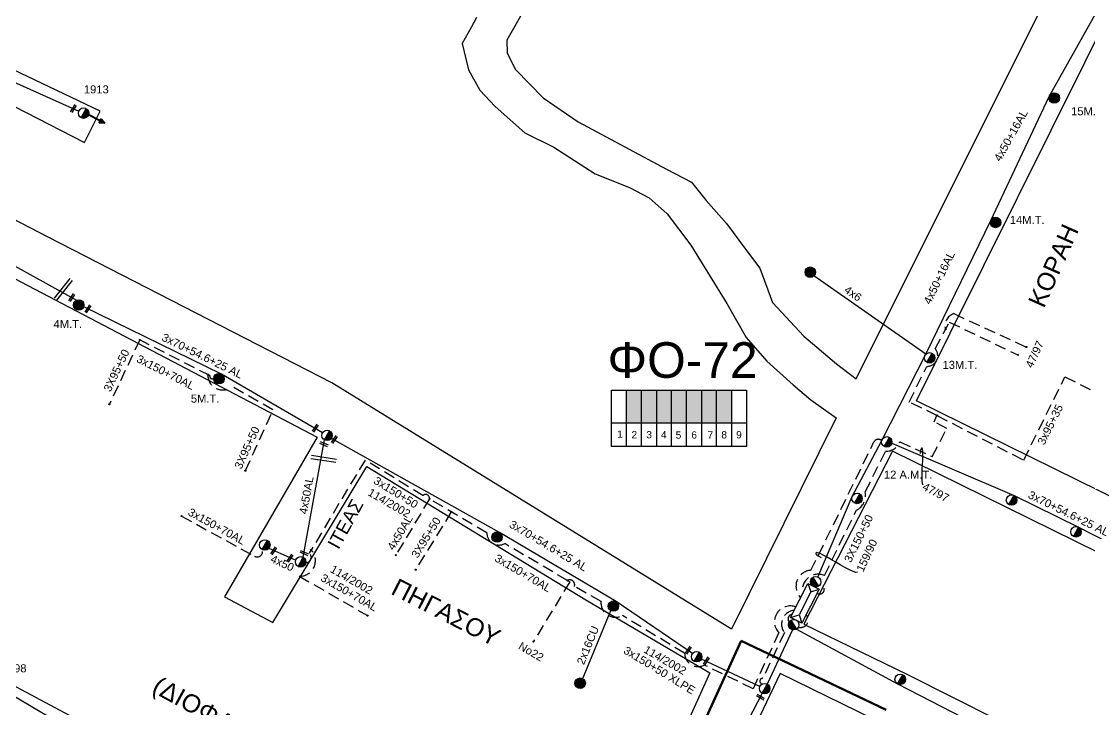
# Model space of a CAD drawing. Header units: millimetres. Extents: x 4998 to 7216, y 1887 to 2914.
# Drawn here: x 5354.7 to 5594.9, y 2379.1 to 2533.7 of the extents above; entities that cross this region are included whole.
import ezdxf
from ezdxf.enums import TextEntityAlignment as Align

# ---------------------------------------------------------------- set-up
doc = ezdxf.new("R2010")
doc.units = ezdxf.units.MM
doc.linetypes.add('ACAD_ISO04W100', pattern=[30, 24, -3, 0, -3])
doc.linetypes.add('DASHED', pattern=[19.05, 12.7, -6.35])
for name, color, linetype, lineweight in [('2x16CU', 7, 'Continuous', 30), ('3x150+50', 7, 'Continuous', 30), ('3x150+50 XLPE', 7, 'SYN_LINE', 30), ('3x150+70AL', 7, 'DASHED', 30), ('3x150AL+50CU', 7, 'Continuous', 30), ('3x70+54.6+25 AL', 7, 'SYN_LINE', 30), ('3x95+35', 7, 'Continuous', 30), ('3X95+50', 7, 'Continuous', 30), ('4x50', 7, 'Continuous', 30), ('4x50+16AL', 7, 'Continuous', 30), ('4x50AL', 7, 'Continuous', 30), ('4x6', 7, 'SYN_LINE', 30), ('Υπόβαθρο ΔΕΗ', 7, 'Continuous', 30)]:
    doc.layers.add(name, color=color, linetype=linetype, lineweight=lineweight)
for name, color, linetype in [('Pillar OTE', 7, 'Continuous'), ('text οδών', 7, 'Continuous'), ('text_kalodion', 7, 'Continuous'), ('Επίτονοι', 7, 'Continuous'), ('Επιγραφές - Σχήματα', 7, 'Continuous'), ('Καλώδια ΧΤ   3x150AL+50CU', 7, 'DASHED'), ('Μηχανική τομή', 7, 'Continuous'), ('Στύλος Ξύλινος', 7, 'Continuous'), ('Στύλος Ξύλινος @ 1', 7, 'Continuous'), ('Στύλος ΦΜ', 7, 'Continuous'), ('Στύλος ΦΜ @ 1', 7, 'Continuous'), ('Συνδέσεις', 7, 'Continuous'), ('Τομή', 7, 'Continuous'), ('Υποσταθμός εναέριος 2 στύλων', 7, 'Continuous'), ('Υποσταθμός πόλεως', 7, 'Continuous')]:
    doc.layers.add(name, color=color, linetype=linetype)
doc.styles.add('arial', font='ARIAL.TTF')
doc.styles.get("Standard").update_dxf_attribs({"font": 'ARIAL.TTF'})
doc.linetypes.add('SYN_LINE', pattern='A,0.5,-0.0001,["/\\/\\/\\/",Standard,S=0.1,R=0,X=0,Y=-0.05],-0.25', length=0.7501)

# ---------------------------------------------------------------- blocks, each defined once
blk = doc.blocks.new('ΥΠΑΡΧΩΝ ΤΣΙΜΕΝΤΕΝΙΟΣ ΣΤΥΛΟΣ')
at = {"layer": 'Στύλος ΦΜ'}
blk.add_hatch(color=7, dxfattribs=at).paths.add_polyline_path([(-1.29, -2.28, 0.574793), (2.62, 0, 0.268822), (1.3, 2.27)])
at = {"layer": 'Στύλος ΦΜ', "color": 7}
blk.add_line((-1.29, -2.28), (1.3, 2.27), dxfattribs=at)
blk.add_circle((0, 0), 2.62, dxfattribs=at)
at = {"layer": 'Στύλος ΦΜ', "flags": 4}
for tag, p in [('ΑΡΙΘΜΟΣ', (-4.68, 8.05)), ('ΤΥΠΟΣ', (-4.91, 3.03))]:
    blk.add_attdef(tag, p, '', height=4, dxfattribs=at)
blk = doc.blocks.new('ΥΠΑΡΧΩΝ ΞΥΛΙΝΟΣ ΣΤΥΛΟΣ')
at = {"layer": 'Στύλος Ξύλινος'}
h = blk.add_hatch(color=7, dxfattribs=at)
h.paths.add_polyline_path([(-2.62, 0, 0.270008), (-1.29, -2.28), (1.3, 2.27, 0.576266)])
h.paths.add_polyline_path([(-1.29, -2.28, 0.574793), (2.62, 0, 0.268822), (1.3, 2.27)])
at = {"layer": 'Στύλος Ξύλινος', "color": 7}
blk.add_line((-1.29, -2.28), (1.3, 2.27), dxfattribs=at)
blk.add_circle((0, 0), 2.62, dxfattribs=at)
at = {"layer": 'Στύλος Ξύλινος', "flags": 4}
for tag, p in [('ΑΡΙΘΜΟΣ', (-4.91, 8.6)), ('ΤΥΠΟΣ', (-4.85, 3.39))]:
    blk.add_attdef(tag, p, '', height=4, dxfattribs=at)
blk = doc.blocks.new('ΥΠΟΣΤΑΘΜΟΣ ΕΝΑΕΡΙΟΣ ΕΠΙ 2 ΣΤΥΛΩΝ')
at = {"layer": 'Υποσταθμός εναέριος 2 στύλων', "linetype": 'Continuous'}
for points in [[(-11.97, -2.11, 0.574793), (-8.45, -0.07, 0.268822), (-9.64, 1.98)], [(9.68, -2.15, 0.574793), (13.19, -0.1, 0.268822), (12.01, 1.95)]]:
    blk.add_hatch(color=256, dxfattribs=at).paths.add_polyline_path(points)
for p, q in [((-11.97, -2.11), (-9.64, 1.98)), ((9.68, -2.15), (12.01, 1.95))]:
    blk.add_line(p, q, dxfattribs=at)
for centre in [(-10.81, -0.07), (10.84, -0.1)]:
    blk.add_circle(centre, 2.36, dxfattribs=at)
at = {"layer": 'Υποσταθμός πόλεως', "linetype": 'Continuous', "ltscale": 40}
blk.add_lwpolyline([(-8.57, 2.82), (8.57, 2.82), (8.57, -2.82), (-8.57, -2.82)], close=True, dxfattribs=at)
for points in [[(-5.75, 0), (-8.57, 2.82)], [(-8.57, -2.82), (-5.75, 0)], [(-5.75, 0), (5.75, 0)], [(5.75, 0), (8.57, 2.82)], [(8.57, -2.82), (5.75, 0)]]:
    blk.add_lwpolyline(points, dxfattribs=at)
at = {"layer": 'Υποσταθμός εναέριος 2 στύλων', "ltscale": 40, "flags": 1}
for tag, p in [('ΜΕΤΑΣΧΗΜΑΤΙΣΜΟΣ', (14.09, 2.51)), ('ΙΣΧΥΣ', (14.07, -0.28)), ('ΑΡΙΘΜΟΣ', (14.19, -3))]:
    blk.add_attdef(tag, p, '', height=1.8, dxfattribs=at)
blk = doc.blocks.new('ΤΟΜΗ')
at = {"layer": 'Τομή', "ltscale": 40}
for p, q in [((-5.68, 0), (17.06, 0)), ((-5.68, -2.77), (17.06, -2.77))]:
    blk.add_line(p, q, dxfattribs=at)
blk = doc.blocks.new('ΜΗΧΑΝΙΚΗ ΤΟΜΗ')
at = {"layer": 'Μηχανική τομή', "ltscale": 40}
for p, q in [((-1.89, 0.78), (5.68, 0.78)), ((-1.89, -0.78), (5.68, -0.78))]:
    blk.add_line(p, q, dxfattribs=at)
blk = doc.blocks.new('ΕΠΙΤΟΝΟΣ')
at = {"layer": 'Επίτονοι', "lineweight": 40, "ltscale": 40}
blk.add_hatch(color=256, dxfattribs=at).paths.add_polyline_path([(-1.13, 6.47), (0, 9.1), (1.13, 6.47)])
for p, q in [((-1.13, 6.47), (0, 9.1)), ((1.13, 6.47), (-1.13, 6.47)), ((-1.13, 6.47), (0, 6.47)), ((0, 9.1), (1.13, 6.47)), ((0, 6.47), (0, 0))]:
    blk.add_line(p, q, dxfattribs=at)
blk = doc.blocks.new('_ΣΥΝΔΕΣΗ')
at = {"layer": 'Συνδέσεις', "linetype": 'SYN_LINE', "ltscale": 40}
blk.add_hatch(color=256, dxfattribs=at).paths.add_polyline_path([(0.5, -0.01, 1), (-0.5, -0.01, 1)])
at = {"layer": 'Συνδέσεις'}
blk.add_circle((0, -0.01), 0.5, dxfattribs=at)

msp = doc.modelspace()

# ---------------------------------------------------------------- hatches: boundary and pattern name
at = {"layer": 'Καλώδια ΧΤ   3x150AL+50CU', "linetype": 'DASHED', "lineweight": -3, "ltscale": 0.2}
h = msp.add_hatch(color=30, dxfattribs=at)
h.dxf.hatch_style = 1
h.paths.add_polyline_path([(5494.16, 2450.86), (5490.72, 2450.86), (5490.72, 2443.5), (5494.16, 2443.5)])
h = msp.add_hatch(color=173, dxfattribs=at)
h.dxf.hatch_style = 1
h.paths.add_polyline_path([(5494.16, 2443.5), (5497.6, 2443.49), (5497.6, 2450.86), (5494.16, 2450.86)])
h = msp.add_hatch(color=27, dxfattribs=at)
h.dxf.hatch_style = 1
h.paths.add_polyline_path([(5500.9, 2450.86), (5497.6, 2450.86), (5497.6, 2443.49), (5500.9, 2443.49)])
h = msp.add_hatch(color=133, dxfattribs=at)
h.dxf.hatch_style = 1
h.paths.add_polyline_path([(5500.9, 2443.49), (5504.28, 2443.49), (5504.28, 2450.86), (5500.9, 2450.86)])
h = msp.add_hatch(color=2, dxfattribs=at)
h.dxf.hatch_style = 1
h.paths.add_polyline_path([(5504.28, 2443.49), (5507.68, 2443.48), (5507.68, 2450.86), (5504.28, 2450.86)])
h = msp.add_hatch(color=6, dxfattribs=at)
h.dxf.hatch_style = 1
h.paths.add_polyline_path([(5507.62, 2443.49), (5511.02, 2443.48), (5511.02, 2450.86), (5507.62, 2450.86)])
h = msp.add_hatch(color=5, dxfattribs=at)
h.dxf.hatch_style = 1
h.paths.add_polyline_path([(5510.96, 2443.49), (5514.35, 2443.49), (5514.35, 2450.86), (5510.96, 2450.86)])

# ---------------------------------------------------------------- linework, layer by layer
at = {"layer": '2x16CU', "color": 30, "linetype": 'SYN_LINE', "lineweight": -3, "ltscale": 15}
msp.add_lwpolyline([(5480.92, 2386.04), (5487.23, 2401.32)], dxfattribs=at)
at = {"layer": '3x150+50', "color": 6, "linetype": 'DASHED', "lineweight": -3, "ltscale": 0.2}
msp.add_lwpolyline([(5530.39, 2405.13, -0.616422), (5535.25, 2409.2), (5542.44, 2423.86, 0.341347), (5544.45, 2428.01), (5549.02, 2437.11, 0.317532), (5552.19, 2439.26), (5559.52, 2435.95), (5562.75, 2442.21), (5559.9, 2443.75), (5560.56, 2445.15)], format="xyb", dxfattribs=at)
at = {"layer": '3x150+50', "color": 5, "linetype": 'DASHED', "lineweight": -3, "ltscale": 0.2}
msp.add_lwpolyline([(5446.45, 2426.41, 0.731324), (5445, 2427.16), (5431.98, 2435.15), (5419.42, 2414.19, -0.714251), (5418.67, 2412.1, 57.776492)], format="xyb", dxfattribs=at)
at = {"layer": '3x150+50', "color": 133, "linetype": 'DASHED', "lineweight": -3, "ltscale": 0.2}
msp.add_lwpolyline([(5528.48, 2401.37, 0.600267), (5526.28, 2396.38), (5521.42, 2386.11, 0.992722), (5521.31, 2384.86, 15.755665)], format="xyb", dxfattribs=at)
at = {"layer": '3x150+50', "color": 30, "linetype": 'DASHED', "lineweight": -3, "ltscale": 0.2}
msp.add_arc((5528.13, 2399.45), 1.05, 95.359, 221.7276, dxfattribs=at)
at = {"layer": '3x150+50', "color": 173, "linetype": 'DASHED', "lineweight": -3, "ltscale": 0.2}
msp.add_arc((5529.89, 2399.25), 1.72, 253.3659, 42.8934, dxfattribs=at)
at = {"layer": '3x150+50 XLPE', "color": 5, "linetype": 'DASHED', "lineweight": -3, "ltscale": 0.2}
msp.add_lwpolyline([(5528.86, 2402.13, 0.794929), (5524.98, 2396.37), (5519.23, 2383.78), (5508.22, 2389.09, -0.561829), (5503.83, 2391.73), (5489.84, 2400.21, -0.600714), (5485.03, 2403.4), (5479.04, 2406.75, 0.696393), (5477.47, 2408.09, -2.060632)], format="xyb", dxfattribs=at)
at = {"layer": '3x150+70AL', "color": 30, "linetype": 'DASHED', "lineweight": -3, "ltscale": 0.2}
msp.add_lwpolyline([(5397.96, 2453.52, -0.694811), (5397.05, 2454.13), (5381.32, 2462.13)], format="xyb", dxfattribs=at)
at = {"layer": '3x150+70AL', "color": 5, "linetype": 'DASHED', "lineweight": -3, "ltscale": 0.2}
for points in [[(5477.47, 2408.09), (5463.38, 2416.38, -0.567187), (5459.34, 2418.78), (5446.45, 2426.41)], [(5390.72, 2422.56), (5407.15, 2413.52, 0.707812), (5408.85, 2415.04, 2.049328)], [(5419.87, 2414.94, -0.673886), (5417.17, 2409.06), (5432.52, 2400.2)]]:
    msp.add_lwpolyline(points, format="xyb", dxfattribs=at)
msp.add_lwpolyline([(5477.47, 2408.09), (5477.99, 2407.78), (5469.84, 2394.36)], dxfattribs=at)
at = {"layer": '3x150AL+50CU', "color": 2, "linetype": 'DASHED', "lineweight": -3, "ltscale": 0.2}
msp.add_lwpolyline([(5529.93, 2404.23, -0.646938), (5532.22, 2410.37), (5546.4, 2439.2, -0.506008), (5548.13, 2439.5, -3.032081)], format="xyb", dxfattribs=at)
at = {"layer": '3x150AL+50CU', "color": 27, "linetype": 'DASHED', "lineweight": -3, "ltscale": 0.2}
msp.add_arc((5534.18, 2406.1), 1.05, 236.4275, 84.631, dxfattribs=at)
at = {"layer": '3x70+54.6+25 AL', "color": 1, "linetype": 'SYN_LINE', "lineweight": -3, "ltscale": 20}
msp.add_lwpolyline([(5320.56, 2537.29), (5342.5, 2524.78), (5367.62, 2513.55)], dxfattribs=at)
at = {"layer": '3x70+54.6+25 AL', "color": 85, "linetype": 'SYN_LINE', "lineweight": -3, "ltscale": 20}
msp.add_lwpolyline([(5313.52, 2497.59), (5339.99, 2486.04), (5367.13, 2471.06)], dxfattribs=at)
at = {"layer": '3x70+54.6+25 AL', "color": 30, "linetype": 'SYN_LINE', "lineweight": -3, "ltscale": 20}
for points in [[(5422.41, 2441.26), (5399.72, 2454.45), (5368.71, 2469.57)], [(5505.6, 2391.67), (5488.4, 2403.36), (5462.24, 2418.86), (5424.41, 2440.02)]]:
    msp.add_lwpolyline(points, dxfattribs=at)
at = {"layer": '3x70+54.6+25 AL', "color": 2, "linetype": 'SYN_LINE', "lineweight": -3, "ltscale": 20}
msp.add_lwpolyline([(5550.41, 2438.94), (5577.91, 2427.17), (5592.4, 2420.05), (5615.24, 2408.4), (5653.81, 2388.44)], dxfattribs=at)
at = {"layer": '3x70+54.6+25 AL', "color": 30, "linetype": 'SYN_LINE', "lineweight": -3, "ltscale": 15}
for points in [[(5528.08, 2397.01), (5522.42, 2384.82)], [(5520.74, 2384.25), (5507.59, 2390.43)]]:
    msp.add_lwpolyline(points, dxfattribs=at)
at = {"layer": '3x95+35', "color": 6, "linetype": 'DASHED', "lineweight": -3, "ltscale": 0.2}
for points in [[(5562.46, 2464.48, -0.392531), (5564.33, 2468.03), (5580.65, 2460.53)], [(5560.56, 2445.15), (5554.33, 2448.13), (5558.25, 2456.19, 0.639491), (5560.18, 2460.15), (5563.33, 2466.14), (5578.73, 2458.77)]]:
    msp.add_lwpolyline(points, format="xyb", dxfattribs=at)
msp.add_lwpolyline([(5560.56, 2445.15), (5580.06, 2435.13), (5589.34, 2453.83), (5598.77, 2449.04)], dxfattribs=at)
at = {"layer": '3X95+50', "color": 30, "linetype": 'DASHED', "lineweight": -3, "ltscale": 0.2}
msp.add_lwpolyline([(5381.32, 2462.13), (5374.48, 2447.68)], dxfattribs=at)
msp.add_lwpolyline([(5405.06, 2432.76), (5411.27, 2446.4), (5402.1, 2451.68, -0.653899), (5396.64, 2454.33)], format="xyb", dxfattribs=at)
at = {"layer": '3X95+50', "color": 5, "linetype": 'DASHED', "lineweight": -3, "ltscale": 0.2}
msp.add_lwpolyline([(5451.37, 2423.5), (5443.35, 2410.52)], dxfattribs=at)
at = {"layer": '4x50', "color": 5, "lineweight": -3, "ltscale": 0.2}
msp.add_lwpolyline([(5410.36, 2415.34), (5416.38, 2412.62)], dxfattribs=at)
at = {"layer": '4x50+16AL', "color": 27, "lineweight": -3, "ltscale": 0.2}
msp.add_lwpolyline([(5533.75, 2408.87), (5541.51, 2426.97), (5548.13, 2439.5), (5558.07, 2458.93), (5572.64, 2488.94), (5585.79, 2516.8), (5598.86, 2540.12)], dxfattribs=at)
at = {"layer": '4x50+16AL', "color": 173, "lineweight": -3, "ltscale": 0.2}
msp.add_lwpolyline([(5529, 2397.17), (5551.71, 2384.86), (5571.3, 2374.75), (5592.52, 2364.11), (5622.91, 2350.23)], dxfattribs=at)
at = {"layer": '4x50+16AL', "color": 5, "lineweight": -3, "ltscale": 0.2}
msp.add_lwpolyline([(5350.82, 2383.42), (5380.41, 2365.9), (5395.73, 2358.82)], dxfattribs=at)
at = {"layer": '4x50+16AL', "color": 133, "lineweight": -3, "ltscale": 0.2}
msp.add_lwpolyline([(5521.25, 2382.78), (5507.39, 2356.06), (5496.85, 2334.46), (5487.53, 2312.01)], dxfattribs=at)
at = {"layer": '4x50AL', "color": 5, "lineweight": -3, "ltscale": 0.2}
msp.add_lwpolyline([(5418.09, 2413.29), (5422.85, 2439.66)], dxfattribs=at)
at = {"layer": '4x50AL', "color": 5, "linetype": 'DASHED', "lineweight": -3, "ltscale": 0.2}
msp.add_lwpolyline([(5446.45, 2426.41), (5438.9, 2413.79)], dxfattribs=at)
at = {"layer": '4x6', "color": 27, "linetype": 'SYN_LINE', "lineweight": -3, "ltscale": 20}
msp.add_lwpolyline([(5558.07, 2458.93), (5532.9, 2476.49)], dxfattribs=at)
at = {"layer": 'Pillar OTE', "lineweight": -3, "ltscale": 40}
for points in [[(5487.39, 2438.22), (5487.39, 2450.86), (5517.73, 2450.86), (5517.73, 2438.19), (5487.39, 2438.22)], [(5490.72, 2438.22), (5490.72, 2450.86)], [(5494.16, 2438.22), (5494.16, 2450.86)], [(5497.6, 2438.21), (5497.6, 2450.86)], [(5500.9, 2438.21), (5500.9, 2450.86)], [(5504.28, 2438.21), (5504.28, 2450.86)], [(5507.68, 2438.2), (5507.68, 2450.86)], [(5511.02, 2438.2), (5511.02, 2450.86)], [(5514.41, 2438.2), (5514.41, 2450.86)], [(5487.39, 2443.5), (5517.73, 2443.48)]]:
    msp.add_lwpolyline(points, dxfattribs=at)
at = {"layer": 'Υπόβαθρο ΔΕΗ', "color": 1, "linetype": 'ACAD_ISO04W100', "lineweight": 50, "ltscale": 2}
msp.add_lwpolyline([(6875.63, 2894.56), (6877.34, 2846.94), (6789.46, 2728.42), (6770.52, 2707.68), (6735.34, 2642.61), (6643.69, 2588.11), (6538.68, 2544.64), (6459.34, 2483.54), (6366.41, 2440.13), (6240.21, 2423.29), (6175.15, 2420.75), (6157.42, 2411.94), (6117.06, 2377.02), (6097.86, 2354.42), (6056.76, 2253.54), (6013.41, 2177.22), (5914.93, 2205.37), (5712.02, 2301.75), (5516.53, 2394.53), (5477.12, 2307.98), (5198.63, 2458.37), (5075.92, 2223.97), (5041.82, 2232.51)], dxfattribs=at)
at = {"layer": 'Υπόβαθρο ΔΕΗ', "color": 7, "lineweight": -3}
for points in [[(5588.34, 2545.31), (5506.97, 2600.87), (5504.67, 2601.2), (5503.2, 2599.48), (5482.14, 2561.96), (5465.92, 2533.11), (5463.87, 2529.47), (5463.95, 2526.53), (5465.8, 2522.84), (5472.04, 2516.5), (5479.87, 2511.15), (5499.76, 2500.51), (5505.34, 2497.53), (5508.65, 2493.47), (5513.27, 2488.28), (5517.54, 2482.52), (5520.71, 2478.25), (5523.55, 2470.52), (5530.6, 2462.97), (5537.99, 2456.74), (5542.38, 2453.4)], [(5601.35, 2539.72), (5693.58, 2495.67), (5648.73, 2402.77), (5555.97, 2448.48)], [(5308.03, 2498.65), (5340.61, 2482.43), (5421.23, 2440.28), (5400.36, 2404.4), (5411.23, 2398.64), (5432.37, 2433.7), (5481.61, 2403.73), (5509.52, 2387.37), (5494.43, 2354.05), (5476.54, 2317.29), (5419.49, 2347.29), (5389.35, 2365.05), (5272.4, 2427.45)], [(5550.54, 2437.17), (5530.66, 2398.24), (5553.92, 2386.99), (5624.6, 2351.38), (5643.08, 2391.61)], [(5525.32, 2387.2), (5488.64, 2310.34), (5522.96, 2292.34), (5549.12, 2278.05), (5583.35, 2260.3), (5619.78, 2340.96)]]:
    msp.add_lwpolyline(points, close=True, dxfattribs=at)
for points in [[(5263.15, 2560.85), (5368.91, 2506.46), (5372.38, 2513.53), (5349.53, 2524.41), (5267.44, 2566.38)], [(5457.06, 2534.54), (5455.83, 2532.34), (5453.81, 2528.72), (5455.26, 2522.82), (5457.75, 2518.25), (5461.24, 2514.53), (5467.89, 2508.67), (5474.43, 2505.41), (5483.68, 2499.44), (5491.46, 2496.4), (5495.86, 2494.03), (5499.92, 2490.43), (5505.23, 2483.38), (5513.35, 2470.32), (5517.63, 2462.66), (5522.31, 2457.33), (5528.24, 2452.02), (5532.17, 2448.69), (5537.88, 2444.6), (5514.33, 2397.17), (5424.5, 2452.47), (5360.75, 2485.18), (5253.6, 2540.75)]]:
    msp.add_lwpolyline(points, dxfattribs=at)
for points in [[(5557.44, 2429.48), (5556.97, 2430.23), (5557.76, 2437.29), (5557.08, 2438.64), (5556.78, 2436.64)], [(5542.69, 2409.95), (5542.2, 2409.49), (5533.71, 2414.83), (5533.11, 2414.15), (5533.5, 2413.87), (5534.49, 2413.27)]]:
    msp.add_open_spline(points, degree=3, dxfattribs=at)

# ---------------------------------------------------------------- block references
at = {"layer": 'Επίτονοι', "lineweight": -3, "xscale": 0.449999999999818, "yscale": 0.449999999999818, "zscale": 0.449999999999818, "rotation": 243.0340790456643}
msp.add_blockref('ΕΠΙΤΟΝΟΣ', (5369.8, 2512.69), dxfattribs=at)
at = {"layer": 'Μηχανική τομή', "lineweight": -3}
for p, xscale, yscale, zscale, rotation in [((5366.19, 2513.69), 0.2499999999999677, 0.2499999999999677, 0.2499999999999677, 57.4529890850747), ((5365.82, 2471.23), 0.2499999999999678, 0.2499999999999678, 0.2499999999999678, 57.37035269380139), ((5369.46, 2468.68), 0.2499999999999678, 0.2499999999999678, 0.2499999999999678, 57.37035269380139), ((5421.02, 2442.71), 0.2499999999999677, 0.2499999999999677, 0.2499999999999677, 237.4440693453688), ((5425.29, 2440.16), 0.2499999999999677, 0.2499999999999677, 0.2499999999999677, 237.4440693453688), ((5423.21, 2438.48), 0.2499999999999677, 0.2499999999999677, 0.2499999999999677, 156.5143781484778), ((5411.19, 2414.35), 0.2499999999999677, 0.2499999999999677, 0.2499999999999677, 56.16231579474649), ((5414.87, 2412.7), 0.2499999999999677, 0.2499999999999677, 0.2499999999999677, 56.16231579474649), ((5418.79, 2414.03), 0.2499999999999677, 0.2499999999999677, 0.2499999999999677, 156.5143781484778), ((5504.87, 2392.82), 0.2499999999999677, 0.2499999999999677, 0.2499999999999677, 237.4440693453688), ((5508.95, 2390.41), 0.2499999999999677, 0.2499999999999677, 0.2499999999999677, 237.4440693453688), ((5521.31, 2381.62), 0.2499999999999677, 0.2499999999999677, 0.2499999999999677, 149.7466647832102)]:
    msp.add_blockref('ΜΗΧΑΝΙΚΗ ΤΟΜΗ', p, dxfattribs=dict(at, xscale=xscale, yscale=yscale, zscale=zscale, rotation=rotation))
at = {"layer": 'Στύλος Ξύλινος @ 1', "lineweight": -3, "ltscale": 40}
ref = msp.add_blockref('ΥΠΑΡΧΩΝ ΞΥΛΙΝΟΣ ΣΤΥΛΟΣ', (5586.93, 2516.48), dxfattribs=dict(at, xscale=0.4499999999995559, yscale=0.4499999999995559, zscale=0.4499999999995559))
ref.add_attrib('ΤΥΠΟΣ', '15M.T.', (5590.71, 2512.59), dxfattribs={"layer": 'Στύλος Ξύλινος', "height": 1.8, "flags": 4})
ref = msp.add_blockref('ΥΠΑΡΧΩΝ ΞΥΛΙΝΟΣ ΣΤΥΛΟΣ', (5573.74, 2488.51), dxfattribs=dict(at, xscale=0.4499999999995559, yscale=0.4499999999995559, zscale=0.4499999999995559))
ref.add_attrib('ΤΥΠΟΣ', '14M.T.', (5576.93, 2488.18), dxfattribs={"layer": 'Στύλος Ξύλινος', "height": 1.8, "flags": 4})
at = {"layer": 'Στύλος Ξύλινος @ 1', "lineweight": -3, "ltscale": 40, "xscale": 0.4499999999997534, "yscale": 0.4499999999997534, "zscale": 0.4499999999997534}
for p in [(5532.08, 2477.34), (5461.65, 2417.84), (5487.81, 2402.34), (5480.33, 2385.02)]:
    msp.add_blockref('ΥΠΑΡΧΩΝ ΞΥΛΙΝΟΣ ΣΤΥΛΟΣ', p, dxfattribs=at)
at = {"layer": 'Στύλος Ξύλινος @ 1', "lineweight": -3, "ltscale": 40}
ref = msp.add_blockref('ΥΠΑΡΧΩΝ ΞΥΛΙΝΟΣ ΣΤΥΛΟΣ', (5367.6, 2469.98), dxfattribs=dict(at, xscale=0.4499999999997534, yscale=0.4499999999997534, zscale=0.4499999999997534))
ref.add_attrib('ΤΥΠΟΣ', '4M.T.', (5361.94, 2464.81), dxfattribs={"layer": 'Στύλος Ξύλινος', "height": 1.8, "flags": 4})
ref = msp.add_blockref('ΥΠΑΡΧΩΝ ΞΥΛΙΝΟΣ ΣΤΥΛΟΣ', (5399.13, 2453.43), dxfattribs=dict(at, xscale=0.4499999999997534, yscale=0.4499999999997534, zscale=0.4499999999997534))
ref.add_attrib('ΤΥΠΟΣ', '5M.T.', (5392.81, 2448.05), dxfattribs={"layer": 'Στύλος Ξύλινος', "height": 1.8, "flags": 4})
at = {"layer": 'Στύλος ΦΜ @ 1', "lineweight": -3, "ltscale": 40}
ref = msp.add_blockref('ΥΠΑΡΧΩΝ ΤΣΙΜΕΝΤΕΝΙΟΣ ΣΤΥΛΟΣ', (5368.69, 2513.07), dxfattribs=dict(at, xscale=0.4499999999999828, yscale=0.4499999999999828, zscale=0.4499999999999828))
ref.add_attrib('ΤΥΠΟΣ', '1913', (5368.76, 2517.51), dxfattribs={"layer": 'Στύλος ΦΜ', "height": 1.8, "rotation": 360, "flags": 4})
ref = msp.add_blockref('ΥΠΑΡΧΩΝ ΤΣΙΜΕΝΤΕΝΙΟΣ ΣΤΥΛΟΣ', (5558.89, 2458.09), dxfattribs=dict(at, xscale=0.4499999999999053, yscale=0.4499999999999053, zscale=0.4499999999999053))
ref.add_attrib('ΤΥΠΟΣ', '13M.T.', (5561.81, 2455.63), dxfattribs={"layer": 'Στύλος ΦΜ', "height": 1.8, "flags": 4})
for p, xscale, yscale, zscale in [((5423.43, 2440.68), 0.4499999999997795, 0.4499999999997795, 0.4499999999997795), ((5542.6, 2426.51), 0.4499999999997795, 0.4499999999997795, 0.4499999999997795), ((5577.33, 2426.15), 0.4499999999997795, 0.4499999999997795, 0.4499999999997795), ((5591.82, 2419.03), 0.4499999999997795, 0.4499999999997795, 0.4499999999997795), ((5409.43, 2416.06), 0.4499999999997795, 0.4499999999997795, 0.4499999999997795), ((5417.5, 2412.27), 0.4499999999997795, 0.4499999999997795, 0.4499999999997795), ((5506.54, 2390.96), 0.4499999999996872, 0.4499999999996872, 0.4499999999996872), ((5552.29, 2385.88), 0.4499999999996873, 0.4499999999996873, 0.4499999999996873), ((5521.83, 2383.8), 0.4499999999996872, 0.4499999999996872, 0.4499999999996872)]:
    msp.add_blockref('ΥΠΑΡΧΩΝ ΤΣΙΜΕΝΤΕΝΙΟΣ ΣΤΥΛΟΣ', p, dxfattribs=dict(at, xscale=xscale, yscale=yscale, zscale=zscale))
ref = msp.add_blockref('ΥΠΑΡΧΩΝ ΤΣΙΜΕΝΤΕΝΙΟΣ ΣΤΥΛΟΣ', (5549.27, 2439.23), dxfattribs=dict(at, xscale=0.4499999999998111, yscale=0.4499999999998111, zscale=0.4499999999998111))
ref.add_attrib('ΤΥΠΟΣ', '12 A.M.T.', (5548.63, 2430.96), dxfattribs={"layer": 'Στύλος ΦΜ', "height": 1.8, "flags": 4})
ref = msp.add_blockref('ΥΠΑΡΧΩΝ ΤΣΙΜΕΝΤΕΝΙΟΣ ΣΤΥΛΟΣ', (5350.02, 2384.28), dxfattribs=dict(at, xscale=0.4499999999997795, yscale=0.4499999999997795, zscale=0.4499999999997795))
ref.add_attrib('ΤΥΠΟΣ', '398', (5351.66, 2387.47), dxfattribs={"layer": 'Στύλος ΦΜ', "height": 1.8, "flags": 4})
at = {"layer": 'Συνδέσεις', "lineweight": -3, "xscale": 0.25, "yscale": 0.25, "zscale": 0.25}
for p in [(5562.46, 2464.49), (5381.32, 2462.13), (5580.65, 2460.54), (5578.73, 2458.77), (5396.64, 2454.33), (5374.48, 2447.68), (5560.56, 2445.15), (5405.06, 2432.77), (5446.45, 2426.41), (5451.37, 2423.5), (5390.72, 2422.56), (5419.87, 2414.95), (5438.9, 2413.79), (5443.36, 2410.52), (5477.47, 2408.09), (5432.52, 2400.2), (5469.85, 2394.37)]:
    msp.add_blockref('_ΣΥΝΔΕΣΗ', p, dxfattribs=at)
at = {"layer": 'Τομή', "lineweight": -3, "xscale": 0.2499999999999996, "yscale": 0.2499999999999996, "zscale": 0.2499999999999996}
for p, rotation in [((5365.26, 2474.36), 231.0225436124087), ((5424.02, 2434.78), 170.9987159642573)]:
    msp.add_blockref('ΤΟΜΗ', p, dxfattribs=dict(at, rotation=rotation))
at = {"layer": 'Υποσταθμός εναέριος 2 στύλων', "lineweight": -3, "xscale": 0.5000000000000636, "yscale": 0.5000000000000636, "zscale": 0.5000000000000636, "rotation": 242.9524793638893}
msp.add_blockref('ΥΠΟΣΤΑΘΜΟΣ ΕΝΑΕΡΙΟΣ ΕΠΙ 2 ΣΤΥΛΩΝ', (5530.87, 2402.96), dxfattribs=at)

# ---------------------------------------------------------------- texts
at = {"lineweight": -3, "ltscale": 40, "style": 'arial'}
msp.add_text('ΙΤΕΑΣ', height=3, rotation=61.2235, dxfattribs=at).set_placement((5427.56, 2420.8), align=Align.MIDDLE_CENTER)
at = {"lineweight": -3, "ltscale": 30, "char_height": 1.63, "width": 11.2573, "attachment_point": 1}
for s, insert in [('1', (5488.64, 2441.78)), ('2', (5491.88, 2441.65)), ('3', (5495.21, 2441.65)), ('4', (5498.51, 2441.65)), ('5', (5501.81, 2441.57)), ('6', (5505.33, 2441.6)), ('7', (5508.96, 2441.6)), ('8', (5512.08, 2441.62)), ('9', (5515.41, 2441.65))]:
    msp.add_mtext(s, dxfattribs=dict(at, insert=insert))
at = {"layer": 'text οδών', "lineweight": -3}
for s, rotation, p in [('ΚΟΡΑΗ', 66.0473, (5586.74, 2478.81)), ('ΠΗΓΑΣΟΥ', 332.8304, (5450.19, 2400.93))]:
    msp.add_text(s, height=4, rotation=rotation, dxfattribs=at).set_placement(p, align=Align.MIDDLE_CENTER)
at = {"layer": 'text οδών', "lineweight": -3, "ltscale": 40, "insert": (5385.73, 2386.7), "char_height": 2, "width": 13.6816, "attachment_point": 1, "rotation": 331.3988}
msp.add_mtext('{\\H2x;(ΔΙΟΦΑΝΤΟΥΣ)KYΠPOY\\P} ', dxfattribs=at)
at = {"layer": 'text_kalodion', "linetype": 'Continuous', "lineweight": -3, "ltscale": 0.2}
for s, rotation, p in [('4x50+16AL', 60.7348, (5577.17, 2508.07)), ('4x50+16AL', 64.0895, (5561.06, 2476.11)), ('4x6', 325.0972, (5541.68, 2472.56)), ('3x70+54.6+25 AL', 333.9963, (5395.4, 2458.55)), ('3X95+50', 64.6758, (5376.08, 2455.27)), ('3x150+70AL', 333.0204, (5387.14, 2454.87)), ('3x95+35', 63.5908, (5586.04, 2443.12)), ('3X95+50', 65.5182, (5405.43, 2437.92)), ('4x50AL', 79.7601, (5418.78, 2427.24)), ('3x150+50', 328.454, (5438.92, 2427.87)), ('3x70+54.6+25 AL', 333.8348, (5590.18, 2423.15)), ('3x150+70AL', 331.1694, (5398.63, 2420.26)), ('4x50AL', 59.0948, (5439.82, 2418.83)), ('3X95+50', 58.3086, (5445.69, 2417.74)), ('3x70+54.6+25 AL', 329.3497, (5473.22, 2415.89)), ('3X150+50', 63.7985, (5542.94, 2417.52)), ('3x150+70AL', 329.5149, (5467.5, 2409.75)), ('4x50', 335.6968, (5413.38, 2412)), ('3x150+70AL', 330.0021, (5428.4, 2405.39)), ('2x16CU', 67.5556, (5482.07, 2393.55)), ('3x150+50 XLPE', 328.7809, (5498.16, 2387.92))]:
    msp.add_text(s, height=1.8, rotation=rotation, dxfattribs=at).set_placement(p, align=Align.MIDDLE_CENTER)
at = {"layer": 'text_kalodion', "linetype": 'Continuous', "lineweight": -3, "ltscale": 0.2, "insert": (5424.86, 2411.65), "char_height": 1.8, "width": 9.1232, "attachment_point": 1, "rotation": 330.0021}
msp.add_mtext('114/2002', dxfattribs=at)
at = {"layer": 'Επιγραφές - Σχήματα', "lineweight": -3, "insert": (5486.48, 2461.61), "char_height": 8, "width": 15.5504, "attachment_point": 1, "style": 'arial'}
msp.add_mtext('ΦO-72', dxfattribs=at)
at = {"layer": 'Υπόβαθρο ΔΕΗ', "lineweight": -3, "char_height": 1.8, "width": 9.1232, "attachment_point": 1, "style": 'arial'}
for s, insert, rotation in [('47/97', (5580.37, 2456.43), 65), ('114/2002', (5433.32, 2428.89), 330.0958), ('47/97', (5557.96, 2430.19), 331.8874), ('159/90', (5542.34, 2410.61), 65), ('No22', (5467.16, 2394.37), 330.0958), ('114/2002', (5495.33, 2393.6), 330.0958)]:
    msp.add_mtext(s, dxfattribs=dict(at, insert=insert, rotation=rotation))

doc.saveas('drawing.dxf')
